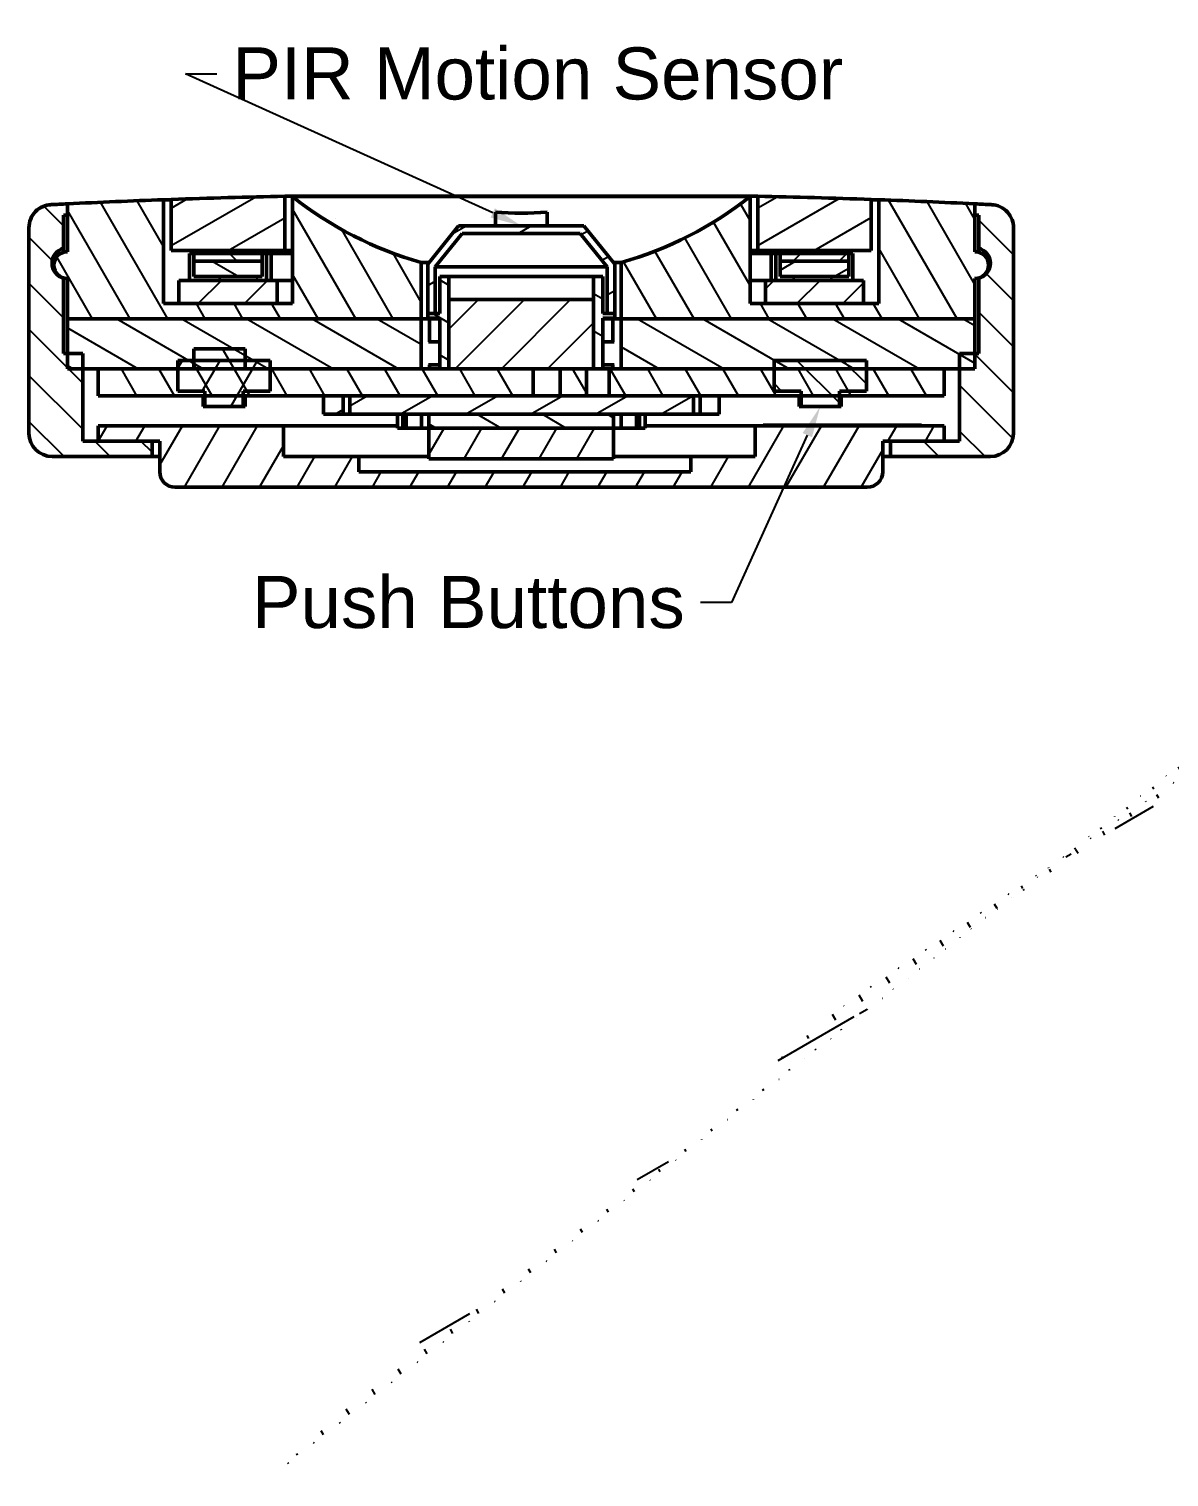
# Model space of a CAD drawing. Header units: inches. Extents: x 0.9 to 14.9, y -1.6 to 10.6.
# Drawn here: x 6.18 to 10.55, y -1.57 to 3.99 of the extents above; entities that cross this region are included whole.
import ezdxf
from ezdxf import colors
from ezdxf.entities.mleader import LeaderData, LeaderLine
from ezdxf.math import Vec2, Vec3

# ---------------------------------------------------------------- set-up
doc = ezdxf.new("R2010")
doc.units = ezdxf.units.IN
doc.header["$LTSCALE"] = 0.75
doc.header["$MEASUREMENT"] = 0
for name, color, linetype, lineweight in [('Annotations', 7, 'Continuous', 25), ('Hatching', 7, 'Continuous', 25), ('Visible', 7, 'Continuous', 50)]:
    doc.layers.add(name, color=color, linetype=linetype, lineweight=lineweight)
doc.styles.get("Standard").update_dxf_attribs({"font": 'arial.ttf'})

msp = doc.modelspace()

# ---------------------------------------------------------------- hatches: boundary and pattern name
at = {"layer": 'Hatching'}
h = msp.add_hatch(dxfattribs=at)
h.set_pattern_fill('ANSI31', color=256, angle=90, style=0)
edge = h.paths.add_edge_path(flags=0)
edge.add_line((14.8366, 3.9328), (14.8366, 3.8283))
edge.add_ellipse((14.8262, 3.7755), major_axis=(0.0295, 0.0512), ratio=0.578093, start_angle=0, end_angle=30.4117, ccw=False)
edge.add_ellipse((14.8262, 3.7755), major_axis=(0.0295, 0.0512), ratio=0.578093, start_angle=-120.6333, end_angle=0, ccw=False)
edge.add_line((14.8366, 3.7348), (14.8366, 3.4983))
edge.add_line((14.8366, 3.4983), (14.8262, 3.4923))
edge.add_line((14.8262, 3.4923), (14.7844, 3.4682))
edge.add_line((14.7844, 3.4682), (14.7844, 3.4199))
edge.add_line((14.7844, 3.4199), (14.7844, 3.193))
edge.add_line((14.7844, 3.193), (14.7427, 3.169))
edge.add_line((14.7427, 3.169), (14.5965, 3.0848))
edge.add_line((14.5965, 3.0848), (14.5965, 3.0365))
edge.add_line((14.5965, 3.0365), (14.8679, 3.1928))
edge.add_ellipse((14.8679, 3.2653), major_axis=(0.0442, 0.0768), ratio=0.578093, start_angle=224.8892, end_angle=314.8892)
edge.add_line((14.9306, 3.3013), (14.9306, 3.9471))
edge.add_spline(control_points=[(14.9306, 3.9471), (14.9306, 3.9556), (14.9293, 3.9633), (14.9239, 3.9771), (14.9196, 3.9828), (14.9135, 3.987), (14.9128, 3.9874), (14.9121, 3.9878)], knot_values=[-0.22865, -0.22865, -0.22865, -0.22865, -0.17579, -0.17579, -0.117193, -0.117193, -0.110223, -0.110223, -0.110223, -0.110223], degree=3, periodic=0)
edge.add_spline(control_points=[(14.9121, 3.9878), (14.907, 3.9908), (14.9011, 3.9922), (14.8873, 3.9917), (14.8793, 3.9894), (14.8711, 3.9852)], knot_values=[-0.110223, -0.110223, -0.110223, -0.110223, -0.058597, -0.058597, 0, 0, 0, 0], degree=3, periodic=0)
edge.add_ellipse((13.8058, -20.737), major_axis=(-14.7352, -25.5881), ratio=0.5780931, start_angle=221.96453, end_angle=222.08805)
edge.add_line((14.8262, 3.9619), (14.8262, 3.9268))
edge.add_line((14.8262, 3.9268), (14.8366, 3.9328))
edge = h.paths.add_edge_path(flags=0)
edge.add_line((12.352, 2.3975), (12.352, 2.502))
edge.add_line((12.352, 2.502), (12.3624, 2.508))
edge.add_line((12.3624, 2.508), (12.3624, 2.5432))
edge.add_ellipse((13.3828, -20.9806), major_axis=(-14.7352, -25.5881), ratio=0.5780931, start_angle=227.69037, end_angle=227.81388)
edge.add_spline(control_points=[(12.3175, 2.5147), (12.3101, 2.51), (12.3029, 2.5039), (12.2886, 2.4887), (12.2818, 2.4794), (12.2704, 2.4594), (12.2658, 2.4488), (12.2596, 2.4278), (12.258, 2.4176), (12.258, 2.4081)], knot_values=[-0.22865, -0.22865, -0.22865, -0.22865, -0.17579, -0.17579, -0.117193, -0.117193, -0.058597, -0.058597, 0, 0, 0, 0], degree=3, periodic=0)
edge.add_line((12.258, 2.4081), (12.258, 1.7623))
edge.add_ellipse((12.3207, 1.7984), major_axis=(-0.0442, -0.0768), ratio=0.578093, start_angle=314.8892, end_angle=360)
edge.add_ellipse((12.3207, 1.7984), major_axis=(-0.0442, -0.0768), ratio=0.578093, start_angle=0, end_angle=44.8892)
edge.add_line((12.3207, 1.726), (12.5921, 1.8823))
edge.add_line((12.5921, 1.8823), (12.5921, 1.9306))
edge.add_line((12.5921, 1.9306), (12.5291, 1.8943))
edge.add_line((12.5291, 1.8943), (12.5117, 1.8843))
edge.add_line((12.5117, 1.8843), (12.4459, 1.8464))
edge.add_line((12.4459, 1.8464), (12.4042, 1.8223))
edge.add_line((12.4042, 1.8223), (12.4042, 2.0493))
edge.add_line((12.4042, 2.0493), (12.4042, 2.0975))
edge.add_line((12.4042, 2.0975), (12.3624, 2.0735))
edge.add_line((12.3624, 2.0735), (12.352, 2.0675))
edge.add_line((12.352, 2.0675), (12.352, 2.304))
edge.add_ellipse((12.3624, 2.3568), major_axis=(-0.0295, -0.0512), ratio=0.578093, start_angle=0, end_angle=30.4117, ccw=False)
edge.add_ellipse((12.3624, 2.3568), major_axis=(-0.0295, -0.0512), ratio=0.578093, start_angle=239.3667, end_angle=360, ccw=False)
h = msp.add_hatch(dxfattribs=at)
h.set_pattern_fill('ANSI31', color=256, angle=75, style=0)
edge = h.paths.add_edge_path(flags=0)
edge.add_ellipse((13.5943, 4.1806), major_axis=(-0.7053, -1.2248), ratio=0.578093, start_angle=60.648, end_angle=83.3165, ccw=False)
edge.add_line((13.8657, 3.2248), (13.8657, 3.0478))
edge.add_line((13.8657, 3.0478), (13.9385, 3.0897))
edge.add_line((13.9385, 3.0897), (14.7423, 3.5526))
edge.add_line((14.7423, 3.5526), (14.8262, 3.6009))
edge.add_line((14.8262, 3.6009), (14.8262, 3.7273))
edge.add_ellipse((14.8262, 3.7695), major_axis=(0.0258, 0.0448), ratio=0.578093, start_angle=224.8892, end_angle=360)
edge.add_ellipse((14.8262, 3.7695), major_axis=(0.0258, 0.0448), ratio=0.578093, start_angle=360, end_angle=404.8892)
edge.add_line((14.8262, 3.8118), (14.8262, 3.9268))
edge.add_line((14.8262, 3.9268), (14.8262, 3.9619))
edge.add_ellipse((13.8058, -20.737), major_axis=(-14.7352, -25.5881), ratio=0.5780931, start_angle=222.08804, end_angle=222.8049)
edge.add_line((14.5652, 3.8245), (14.5652, 3.4989))
edge.add_line((14.5652, 3.4989), (14.5234, 3.4748))
edge.add_line((14.5234, 3.4748), (14.2572, 3.3215))
edge.add_line((14.2572, 3.3215), (14.2155, 3.2975))
edge.add_line((14.2155, 3.2975), (14.2155, 3.633))
edge = h.paths.add_edge_path(flags=0)
edge.add_line((12.3624, 2.1821), (12.6577, 2.3522))
edge.add_line((12.6577, 2.3522), (12.7787, 2.4218))
edge.add_line((12.7787, 2.4218), (12.7974, 2.4326))
edge.add_line((12.7974, 2.4326), (13.2836, 2.7126))
edge.add_line((13.2836, 2.7126), (13.3229, 2.7352))
edge.add_line((13.3229, 2.7352), (13.3229, 2.9122))
edge.add_ellipse((13.5943, 4.1806), major_axis=(-0.7053, -1.2248), ratio=0.578093, start_angle=6.4619, end_angle=29.1304, ccw=False)
edge.add_line((12.9731, 2.9176), (12.9731, 2.5821))
edge.add_line((12.9731, 2.5821), (12.9314, 2.558))
edge.add_line((12.9314, 2.558), (12.7555, 2.4567))
edge.add_line((12.7555, 2.4567), (12.7368, 2.446))
edge.add_line((12.7368, 2.446), (12.6652, 2.4047))
edge.add_line((12.6652, 2.4047), (12.6234, 2.3807))
edge.add_line((12.6234, 2.3807), (12.6234, 2.7063))
edge.add_ellipse((13.3828, -20.9806), major_axis=(-14.7352, -25.5881), ratio=0.5780931, start_angle=226.97351, end_angle=227.69037)
edge.add_line((12.3624, 2.5432), (12.3624, 2.508))
edge.add_line((12.3624, 2.508), (12.3624, 2.393))
edge.add_ellipse((12.3624, 2.3507), major_axis=(-0.0258, -0.0448), ratio=0.578093, start_angle=224.8892, end_angle=360)
edge.add_ellipse((12.3624, 2.3507), major_axis=(-0.0258, -0.0448), ratio=0.578093, start_angle=360, end_angle=404.8892)
edge.add_line((12.3624, 2.3085), (12.3624, 2.1821))
h = msp.add_hatch(dxfattribs=at)
h.set_pattern_fill('ANSI31', color=256, angle=-15, style=0)
edge = h.paths.add_edge_path(flags=0)
edge.add_line((14.5443, 3.6534), (14.5443, 3.8134))
edge.add_ellipse((13.8058, -20.737), major_axis=(-14.7352, -25.5881), ratio=0.5780931, start_angle=222.86223, end_angle=223.70768)
edge.add_line((14.2363, 3.646), (14.2363, 3.4761))
edge.add_line((14.2363, 3.4761), (14.5443, 3.6534))
edge = h.paths.add_edge_path(flags=0)
edge.add_line((12.6443, 2.7192), (12.6443, 2.5593))
edge.add_line((12.6443, 2.5593), (12.9523, 2.7366))
edge.add_line((12.9523, 2.7366), (12.9523, 2.9066))
edge.add_ellipse((13.3828, -20.9806), major_axis=(-14.7352, -25.5881), ratio=0.5780931, start_angle=226.07073, end_angle=226.91618)
h = msp.add_hatch(dxfattribs=at)
h.set_pattern_fill('ANSI31', color=256, angle=75, style=0)
edge = h.paths.add_edge_path(flags=0)
edge.add_ellipse((8.0667, 4.4557), major_axis=(0.8784, -1.1072), ratio=1, start_angle=337.3316, end_angle=360, ccw=False)
edge.add_line((8.4506, 3.0955), (8.4506, 2.879))
edge.add_line((8.4506, 2.879), (9.8088, 2.879))
edge.add_line((9.8088, 2.879), (9.8088, 3.0336))
edge.add_ellipse((9.8088, 3.0852), major_axis=(0, -0.0517), ratio=1, start_angle=0, end_angle=180)
edge.add_line((9.8088, 3.1369), (9.8088, 3.2776))
edge.add_line((9.8088, 3.2776), (9.8088, 3.3206))
edge.add_ellipse((8.3658, -26.1717), major_axis=(1.443, 29.4923), ratio=1, start_angle=0, end_angle=0.71685)
edge.add_line((9.4398, 3.3364), (9.4398, 2.938))
edge.add_line((9.4398, 2.938), (9.3807, 2.938))
edge.add_line((9.3807, 2.938), (9.0042, 2.938))
edge.add_line((9.0042, 2.938), (8.9452, 2.938))
edge.add_line((8.9452, 2.938), (8.9452, 3.3485))
edge = h.paths.add_edge_path(flags=0)
edge.add_line((6.3246, 2.879), (7.6829, 2.879))
edge.add_line((7.6829, 2.879), (7.6829, 3.0955))
edge.add_ellipse((8.0667, 4.4557), major_axis=(-0.3839, -1.3603), ratio=1, start_angle=-22.6684, end_angle=0, ccw=False)
edge.add_line((7.1883, 3.3485), (7.1883, 2.938))
edge.add_line((7.1883, 2.938), (7.1292, 2.938))
edge.add_line((7.1292, 2.938), (6.7527, 2.938))
edge.add_line((6.7527, 2.938), (6.6937, 2.938))
edge.add_line((6.6937, 2.938), (6.6937, 3.3364))
edge.add_ellipse((7.7676, -26.1717), major_axis=(-1.0739, 29.508), ratio=1, start_angle=0, end_angle=0.71685)
edge.add_line((6.3246, 3.3206), (6.3246, 3.2776))
edge.add_line((6.3246, 3.2776), (6.3246, 3.1369))
edge.add_ellipse((6.3246, 3.0852), major_axis=(0, 0.0517), ratio=1, start_angle=360, end_angle=540)
edge.add_line((6.3246, 3.0336), (6.3246, 2.879))
h = msp.add_hatch(dxfattribs=at)
h.set_pattern_fill('ANSI31', color=256, angle=-15, style=0)
edge = h.paths.add_edge_path(flags=0)
edge.add_line((9.4102, 3.1418), (9.4102, 3.3374))
edge.add_ellipse((8.3658, -26.1717), major_axis=(1.0444, 29.5091), ratio=1, start_angle=0, end_angle=0.84545)
edge.add_line((8.9747, 3.3496), (8.9747, 3.1418))
edge.add_line((8.9747, 3.1418), (9.4102, 3.1418))
edge = h.paths.add_edge_path(flags=0)
edge.add_line((6.7232, 3.3374), (6.7232, 3.1418))
edge.add_line((6.7232, 3.1418), (7.1587, 3.1418))
edge.add_line((7.1587, 3.1418), (7.1587, 3.3496))
edge.add_ellipse((7.7676, -26.1717), major_axis=(-0.6089, 29.5213), ratio=1, start_angle=0, end_angle=0.84545)
h = msp.add_hatch(dxfattribs=at)
h.set_pattern_fill('ANSI31', color=256, angle=90, style=0)
edge = h.paths.add_edge_path(flags=0)
edge.add_line((9.8236, 3.2776), (9.8236, 3.1498))
edge.add_ellipse((9.8088, 3.0926), major_axis=(0.0148, 0.0572), ratio=1, start_angle=208.955, end_angle=360, ccw=False)
edge.add_line((9.8236, 3.0354), (9.8236, 2.7461))
edge.add_line((9.8236, 2.7461), (9.8088, 2.7461))
edge.add_line((9.8088, 2.7461), (9.7498, 2.7461))
edge.add_line((9.7498, 2.7461), (9.7498, 2.6871))
edge.add_line((9.7498, 2.6871), (9.7498, 2.4095))
edge.add_line((9.7498, 2.4095), (9.6907, 2.4095))
edge.add_line((9.6907, 2.4095), (9.484, 2.4095))
edge.add_line((9.484, 2.4095), (9.484, 2.3504))
edge.add_line((9.484, 2.3504), (9.8679, 2.3504))
edge.add_ellipse((9.8679, 2.439), major_axis=(0, -0.0886), ratio=1, start_angle=0, end_angle=90)
edge.add_line((9.9565, 2.439), (9.9565, 3.229))
edge.add_spline(control_points=[(9.9565, 3.229), (9.9565, 3.2394), (9.9547, 3.2497), (9.9471, 3.2703), (9.941, 3.2802), (9.9255, 3.2973), (9.9161, 3.3042), (9.8952, 3.314), (9.8839, 3.3168), (9.8724, 3.3174)], knot_values=[-0.22865, -0.22865, -0.22865, -0.22865, -0.17579, -0.17579, -0.117193, -0.117193, -0.058597, -0.058597, 0, 0, 0, 0], degree=3, periodic=0)
edge.add_ellipse((8.3658, -26.1717), major_axis=(1.5066, 29.4891), ratio=1, start_angle=360, end_angle=360.12352)
edge.add_line((9.8088, 3.3206), (9.8088, 3.2776))
edge.add_line((9.8088, 3.2776), (9.8236, 3.2776))
edge = h.paths.add_edge_path(flags=0)
edge.add_line((6.3098, 3.1498), (6.3098, 3.2776))
edge.add_line((6.3098, 3.2776), (6.3246, 3.2776))
edge.add_line((6.3246, 3.2776), (6.3246, 3.3206))
edge.add_ellipse((7.7676, -26.1717), major_axis=(-1.443, 29.4923), ratio=1, start_angle=360, end_angle=360.12352)
edge.add_spline(control_points=[(6.261, 3.3174), (6.2506, 3.3169), (6.2404, 3.3145), (6.2202, 3.3059), (6.2106, 3.2994), (6.1944, 3.283), (6.188, 3.2733), (6.1792, 3.2519), (6.177, 3.2405), (6.177, 3.229)], knot_values=[-0.22865, -0.22865, -0.22865, -0.22865, -0.17579, -0.17579, -0.117193, -0.117193, -0.058597, -0.058597, 0, 0, 0, 0], degree=3, periodic=0)
edge.add_line((6.177, 3.229), (6.177, 2.439))
edge.add_ellipse((6.2655, 2.439), major_axis=(-0.0886, 0), ratio=1, start_angle=0, end_angle=90)
edge.add_line((6.2655, 2.3504), (6.6494, 2.3504))
edge.add_line((6.6494, 2.3504), (6.6494, 2.4095))
edge.add_line((6.6494, 2.4095), (6.4427, 2.4095))
edge.add_line((6.4427, 2.4095), (6.3837, 2.4095))
edge.add_line((6.3837, 2.4095), (6.3837, 2.6871))
edge.add_line((6.3837, 2.6871), (6.3837, 2.7461))
edge.add_line((6.3837, 2.7461), (6.3246, 2.7461))
edge.add_line((6.3246, 2.7461), (6.3098, 2.7461))
edge.add_line((6.3098, 2.7461), (6.3098, 3.0354))
edge.add_ellipse((6.3246, 3.0926), major_axis=(-0.0148, -0.0572), ratio=1, start_angle=208.955, end_angle=360, ccw=False)
h = msp.add_hatch(dxfattribs=at)
h.set_pattern_fill('ANSI31', color=256, angle=-15, style=0)
h.paths.add_polyline_path([(7.8261, 3.2363), (7.708, 3.0886), (7.708, 2.8997), (7.7369, 2.8997), (7.7369, 3.0785), (7.84, 3.2073), (8.2935, 3.2073), (8.3965, 3.0785), (8.3965, 2.8997), (8.4255, 2.8997), (8.4255, 3.0886), (8.3074, 3.2363)], flags=0)
h = msp.add_hatch(dxfattribs=at)
h.set_pattern_fill('ANSI31', color=256, angle=75, style=0)
h.paths.add_polyline_path([(6.7933, 3.13), (6.7933, 3.0266), (7.0886, 3.0266), (7.0886, 3.13), (7.0725, 3.13), (7.0725, 3.1004), (7.0725, 3.0414), (6.8095, 3.0414), (6.8095, 3.1004), (6.8095, 3.13)], flags=0)
h = msp.add_hatch(dxfattribs=at)
h.set_pattern_fill('ANSI31', color=256, angle=90, style=0)
h.paths.add_polyline_path([(7.0725, 3.1004), (7.0725, 3.13), (6.8095, 3.13), (6.8095, 3.1004)], flags=0)
h = msp.add_hatch(dxfattribs=at)
h.set_pattern_fill('ANSI31', color=256, angle=15, style=0)
h.paths.add_polyline_path([(9.3401, 3.0266), (9.3401, 3.13), (9.3239, 3.13), (9.3239, 3.1004), (9.3239, 3.0414), (9.061, 3.0414), (9.061, 3.1004), (9.061, 3.13), (9.0448, 3.13), (9.0448, 3.0266)], flags=0)
h = msp.add_hatch(dxfattribs=at)
h.set_pattern_fill('ANSI31', color=256, style=0)
h.paths.add_polyline_path([(9.061, 3.13), (9.061, 3.1004), (9.3239, 3.1004), (9.3239, 3.13)], flags=0)
h = msp.add_hatch(dxfattribs=at)
h.set_pattern_fill('ANSI31', color=256, angle=105, style=0)
h.paths.add_polyline_path([(6.8095, 3.1004), (6.8095, 3.0414), (7.0725, 3.0414), (7.0725, 3.1004)], flags=0)
h = msp.add_hatch(dxfattribs=at)
h.set_pattern_fill('ANSI31', color=256, angle=-15, style=0)
h.paths.add_polyline_path([(9.3239, 3.0414), (9.3239, 3.1004), (9.061, 3.1004), (9.061, 3.0414)], flags=0)
h = msp.add_hatch(dxfattribs=at)
h.set_pattern_fill('ANSI31', color=256, style=0)
h.paths.add_polyline_path([(9.3807, 2.938), (9.3807, 3.0266), (9.3401, 3.0266), (9.0448, 3.0266), (9.0042, 3.0266), (9.0042, 2.938)], flags=0)
h.paths.add_polyline_path([(6.7527, 3.0266), (6.7527, 2.938), (7.1292, 2.938), (7.1292, 3.0266), (7.0886, 3.0266), (6.7933, 3.0266)], flags=0)
h = msp.add_hatch(dxfattribs=at)
h.set_pattern_fill('ANSI31', color=256, angle=105, style=0)
h.paths.add_polyline_path([(8.3443, 3.0414), (8.3443, 2.9528), (8.3443, 2.6871), (8.3797, 2.6871), (8.3797, 2.8819), (8.4255, 2.8819), (8.4255, 2.8997), (8.3965, 2.8997), (8.3797, 2.8997), (8.3797, 3.0414)], flags=0)
h.paths.add_polyline_path([(7.7892, 2.6871), (7.7892, 2.9528), (7.7892, 3.0414), (7.7537, 3.0414), (7.7537, 2.8997), (7.7369, 2.8997), (7.708, 2.8997), (7.708, 2.8819), (7.7537, 2.8819), (7.7537, 2.6871)], flags=0)
h = msp.add_hatch(dxfattribs=at)
h.set_pattern_fill('ANSI31', color=256, style=0)
h.paths.add_polyline_path([(7.7892, 2.9528), (7.7892, 2.6871), (8.113, 2.6871), (8.2161, 2.6871), (8.3171, 2.6871), (8.3443, 2.6871), (8.3443, 2.9528)], flags=0)
h = msp.add_hatch(dxfattribs=at)
h.set_pattern_fill('ANSI31', color=256, angle=105, style=0)
h.paths.add_polyline_path([(9.8088, 2.879), (8.4506, 2.879), (8.4506, 2.6871), (9.0374, 2.6871), (9.3917, 2.6871), (9.6906, 2.6871), (9.7498, 2.6871), (9.8088, 2.6871), (9.8088, 2.7461)], flags=0)
h.paths.add_polyline_path([(7.6829, 2.879), (6.3246, 2.879), (6.3246, 2.7461), (6.3246, 2.6871), (6.3837, 2.6871), (6.4428, 2.6871), (6.749, 2.6871), (6.8098, 2.6871), (7.0072, 2.6871), (7.1033, 2.6871), (7.6829, 2.6871)], flags=0)
h = msp.add_hatch(dxfattribs=at)
h.set_pattern_fill('ANSI31', color=256, angle=75, style=0)
h.paths.add_polyline_path([(7.0072, 2.6871), (7.0072, 2.719), (7.0072, 2.7638), (6.8098, 2.7638), (6.8098, 2.719), (6.8098, 2.6871)], flags=0)
h = msp.add_hatch(dxfattribs=at)
h.set_pattern_fill('ANSI31', color=256, angle=75, style=0)
h.paths.add_polyline_path([(8.2161, 2.6871), (8.2161, 2.5837), (8.3171, 2.5837), (8.3171, 2.6871)], flags=0)
h.paths.add_polyline_path([(9.6906, 2.5837), (9.6906, 2.6871), (9.3917, 2.6871), (9.0374, 2.6871), (8.4506, 2.6871), (8.4046, 2.6871), (8.4046, 2.5837), (8.7287, 2.5837), (8.7535, 2.5837), (8.8262, 2.5837), (9.1409, 2.5837), (9.2882, 2.5837)], flags=0)
h.paths.add_polyline_path([(6.4428, 2.6871), (6.4428, 2.5837), (6.8525, 2.5837), (6.9998, 2.5837), (7.3073, 2.5837), (7.3835, 2.5837), (7.4083, 2.5837), (8.113, 2.5837), (8.113, 2.6871), (7.7892, 2.6871), (7.7537, 2.6871), (7.6829, 2.6871), (7.1033, 2.6871), (7.0072, 2.6871), (6.8098, 2.6871), (6.749, 2.6871)], flags=0)
h = msp.add_hatch(dxfattribs=at)
h.set_pattern_fill('ANSI31', color=256, angle=15, style=0)
h.paths.add_polyline_path([(7.1033, 2.6009), (7.1033, 2.6871), (7.1033, 2.719), (7.0072, 2.719), (6.8098, 2.719), (6.749, 2.719), (6.749, 2.6871), (6.749, 2.6009), (6.8525, 2.6009), (6.8525, 2.5837), (6.8525, 2.5418), (6.9998, 2.5418), (6.9998, 2.5837), (6.9998, 2.6009)], flags=0)
h = msp.add_hatch(dxfattribs=at)
h.set_pattern_fill('ANSI31', color=256, angle=90, style=0)
h.paths.add_polyline_path([(9.3917, 2.6009), (9.3917, 2.6871), (9.3917, 2.719), (9.0374, 2.719), (9.0374, 2.6871), (9.0374, 2.6009), (9.1409, 2.6009), (9.1409, 2.5837), (9.1409, 2.5418), (9.2882, 2.5418), (9.2882, 2.5837), (9.2882, 2.6009)], flags=0)
h = msp.add_hatch(dxfattribs=at)
h.set_pattern_fill('ANSI31', color=256, angle=-15, style=0)
h.paths.add_polyline_path([(8.7287, 2.5128), (8.7287, 2.5837), (8.4046, 2.5837), (8.3171, 2.5837), (8.2161, 2.5837), (8.113, 2.5837), (7.4083, 2.5837), (7.4083, 2.5128), (7.612, 2.5128), (7.6244, 2.5128), (7.6833, 2.5128), (7.7124, 2.5128), (8.4211, 2.5128), (8.4501, 2.5128), (8.509, 2.5128), (8.5214, 2.5128)], flags=0)
h.paths.add_polyline_path([(7.3073, 2.5837), (7.3073, 2.5128), (7.3835, 2.5128), (7.3835, 2.5837)], flags=0)
h.paths.add_polyline_path([(8.8262, 2.5128), (8.8262, 2.5837), (8.7535, 2.5837), (8.7535, 2.5128)], flags=0)
h = msp.add_hatch(dxfattribs=at)
h.set_pattern_fill('ANSI31', color=256, style=0)
h.paths.add_polyline_path([(7.6833, 2.5128), (7.6833, 2.4597), (7.7124, 2.4597), (7.7124, 2.5128)], flags=0)
h.paths.add_polyline_path([(7.612, 2.5128), (7.612, 2.4597), (7.6244, 2.4597), (7.6244, 2.5128)], flags=0)
h = msp.add_hatch(dxfattribs=at)
h.set_pattern_fill('ANSI31', color=256, angle=105, style=0)
h.paths.add_polyline_path([(7.7124, 2.5128), (7.7124, 2.4597), (8.4211, 2.4597), (8.4211, 2.5128)], flags=0)
h = msp.add_hatch(dxfattribs=at)
h.set_pattern_fill('ANSI31', color=256, angle=90, style=0)
h.paths.add_polyline_path([(8.4501, 2.4597), (8.4501, 2.5128), (8.4211, 2.5128), (8.4211, 2.4597)], flags=0)
h.paths.add_polyline_path([(8.5214, 2.4597), (8.5214, 2.5128), (8.509, 2.5128), (8.509, 2.4597)], flags=0)
h = msp.add_hatch(dxfattribs=at)
h.set_pattern_fill('ANSI31', color=256, angle=15, style=0)
edge = h.paths.add_edge_path(flags=0)
edge.add_line((6.4427, 2.4685), (6.4427, 2.4095))
edge.add_line((6.4427, 2.4095), (6.6494, 2.4095))
edge.add_line((6.6494, 2.4095), (6.6789, 2.4095))
edge.add_line((6.6789, 2.4095), (6.6789, 2.2914))
edge.add_ellipse((6.738, 2.2914), major_axis=(-0.0591, 0), ratio=1, start_angle=0, end_angle=90)
edge.add_line((6.738, 2.2323), (9.3955, 2.2323))
edge.add_ellipse((9.3955, 2.2914), major_axis=(0, -0.0591), ratio=1, start_angle=0, end_angle=90)
edge.add_line((9.4545, 2.2914), (9.4545, 2.4095))
edge.add_line((9.4545, 2.4095), (9.484, 2.4095))
edge.add_line((9.484, 2.4095), (9.6907, 2.4095))
edge.add_line((9.6907, 2.4095), (9.6907, 2.4685))
edge.add_line((9.6907, 2.4685), (8.9655, 2.4685))
edge.add_line((8.9655, 2.4685), (8.9655, 2.3504))
edge.add_line((8.9655, 2.3504), (8.7174, 2.3504))
edge.add_line((8.7174, 2.3504), (8.7174, 2.2914))
edge.add_line((8.7174, 2.2914), (7.4439, 2.2914))
edge.add_line((7.4439, 2.2914), (7.4439, 2.3504))
edge.add_line((7.4439, 2.3504), (7.1542, 2.3504))
edge.add_line((7.1542, 2.3504), (7.1542, 2.4685))
edge.add_line((7.1542, 2.4685), (6.4427, 2.4685))
h = msp.add_hatch(dxfattribs=at)
h.set_pattern_fill('ANSI31', color=256, angle=15, style=0)
h.paths.add_polyline_path([(7.7124, 2.4597), (7.7124, 2.3416), (8.4211, 2.3416), (8.4211, 2.4597)], flags=0)

# ---------------------------------------------------------------- linework, layer by layer
at = {"layer": 'Visible', "extrusion": (0, 1, 0)}
for p, q in [((6.7232, 3.3374, 0.945), (6.7232, 3.1418, 0.945)), ((7.1587, 3.1418, 0.945), (7.1587, 3.3496, 0.945)), ((7.1883, 3.3485, 0.945), (7.1883, 2.938, 0.945)), ((8.9452, 2.938, 0.945), (8.9452, 3.3485, 0.945)), ((8.9747, 3.3496, 0.945), (8.9747, 3.1418, 0.945)), ((9.4102, 3.1418, 0.945), (9.4102, 3.3374, 0.945)), ((6.3246, 3.2776, 0.945), (6.3246, 3.3206, 0.945)), ((6.3246, 3.3206, 0.945), (6.3246, 3.1369, 0.945)), ((6.6937, 2.938, 0.945), (6.6937, 3.3364, 0.945)), ((9.4398, 3.3364, 0.945), (9.4398, 2.938, 0.945)), ((9.8088, 3.3206, 0.945), (9.8088, 3.2776, 0.945)), ((9.8088, 3.1369, 0.945), (9.8088, 3.3206, 0.945)), ((6.177, 3.229, 0.945), (6.177, 2.439, 0.945)), ((6.3098, 3.1498, 0.945), (6.3098, 3.2776, 0.945)), ((6.3098, 3.2776, 0.945), (6.3246, 3.2776, 0.945)), ((7.8261, 3.2363, 0.945), (7.708, 3.0886, 0.945)), ((8.3074, 3.2363, 0.945), (7.8261, 3.2363, 0.945)), ((8.4255, 3.0886, 0.945), (8.3074, 3.2363, 0.945)), ((9.8088, 3.2776, 0.945), (9.8236, 3.2776, 0.945)), ((9.8236, 3.2776, 0.945), (9.8236, 3.1498, 0.945)), ((9.9565, 2.439, 0.945), (9.9565, 3.229, 0.945)), ((7.7369, 3.0785, 0.945), (7.84, 3.2073, 0.945)), ((7.84, 3.2073, 0.945), (8.2935, 3.2073, 0.945)), ((8.2935, 3.2073, 0.945), (8.3965, 3.0785, 0.945)), ((6.3098, 3.1347, 0.7679), (6.3098, 3.1498, 0.7679)), ((6.7232, 3.1418, 0.945), (7.1587, 3.1418, 0.945)), ((6.7933, 3.13, 0.945), (6.7933, 3.0266, 0.945)), ((6.8095, 3.13, 0.945), (6.7933, 3.13, 0.945)), ((7.0725, 3.13, 0.945), (6.8095, 3.13, 0.945)), ((6.8095, 3.13, 0.945), (6.8095, 3.1004, 0.945)), ((6.8095, 3.0414, 0.945), (6.8095, 3.13, 0.945)), ((7.0725, 3.1004, 0.945), (7.0725, 3.13, 0.945)), ((7.0886, 3.13, 0.945), (7.0725, 3.13, 0.945)), ((7.0725, 3.13, 0.945), (7.0725, 3.0414, 0.945)), ((7.0886, 3.13, 0.6997), (7.1066, 3.13, 0.7071)), ((7.0886, 3.0266, 0.945), (7.0886, 3.13, 0.945)), ((7.1066, 3.13, 0.7071), (7.1883, 3.13, 0.5099)), ((7.1066, 3.0266, 0.7071), (7.1066, 3.13, 0.7071)), ((8.9452, 3.13, 0.5099), (9.0269, 3.13, 0.7071)), ((8.9747, 3.1418, 0.945), (9.4102, 3.1418, 0.945)), ((9.0269, 3.13, 0.7071), (9.0448, 3.13, 0.6997)), ((9.0269, 3.0266, 0.7071), (9.0269, 3.13, 0.7071)), ((9.061, 3.13, 0.945), (9.0448, 3.13, 0.945)), ((9.0448, 3.13, 0.945), (9.0448, 3.0266, 0.945)), ((9.061, 3.13, 0.945), (9.061, 3.1004, 0.945)), ((9.3239, 3.13, 0.945), (9.061, 3.13, 0.945)), ((9.061, 3.0414, 0.945), (9.061, 3.13, 0.945)), ((9.3239, 3.1004, 0.945), (9.3239, 3.13, 0.945)), ((9.3401, 3.13, 0.945), (9.3239, 3.13, 0.945)), ((9.3239, 3.13, 0.945), (9.3239, 3.0414, 0.945)), ((9.3401, 3.0266, 0.945), (9.3401, 3.13, 0.945)), ((9.8236, 3.1498, 0.7679), (9.8236, 3.1347, 0.7679)), ((6.8095, 3.1004, 0.945), (6.8095, 3.0414, 0.945)), ((7.0725, 3.1004, 0.945), (6.8095, 3.1004, 0.945)), ((6.8095, 3.1004, 0.945), (7.0725, 3.1004, 0.945)), ((7.0725, 3.0414, 0.945), (7.0725, 3.1004, 0.945)), ((7.6829, 2.879, 0.945), (7.6829, 3.0955, 0.945)), ((7.708, 3.0886, 0.945), (7.708, 2.8997, 0.945)), ((7.7369, 2.8997, 0.945), (7.7369, 3.0785, 0.945)), ((8.3965, 3.0785, 0.945), (8.3965, 2.8997, 0.945)), ((8.4255, 2.8997, 0.945), (8.4255, 3.0886, 0.945)), ((8.4506, 3.0955, 0.945), (8.4506, 2.879, 0.945)), ((9.3239, 3.1004, 0.945), (9.061, 3.1004, 0.945)), ((9.061, 3.1004, 0.945), (9.061, 3.0414, 0.945)), ((9.061, 3.1004, 0.945), (9.3239, 3.1004, 0.945)), ((9.3239, 3.0414, 0.945), (9.3239, 3.1004, 0.945)), ((6.3098, 3.0354, 0.7679), (6.3098, 3.0357, 0.7679)), ((6.3098, 2.7461, 0.945), (6.3098, 3.0354, 0.945)), ((6.3246, 3.0336, 0.945), (6.3246, 2.879, 0.945)), ((6.7527, 3.0266, 0.945), (6.7527, 2.938, 0.945)), ((7.1292, 3.0266, 0.945), (6.7527, 3.0266, 0.945)), ((6.7933, 3.0266, 0.945), (7.0886, 3.0266, 0.945)), ((6.8095, 3.0414, 0.945), (7.0725, 3.0414, 0.945)), ((7.0725, 3.0414, 0.945), (6.8095, 3.0414, 0.945)), ((7.1292, 2.938, 0.945), (7.1292, 3.0266, 0.945)), ((7.7892, 3.0414, 0.945), (7.7537, 3.0414, 0.945)), ((7.7537, 3.0414, 0.945), (7.7537, 2.8997, 0.945)), ((7.7892, 2.6871, 0.945), (7.7892, 3.0414, 0.945)), ((8.3443, 3.0414, 0.945), (8.3443, 2.6871, 0.945)), ((8.3797, 3.0414, 0.945), (8.3443, 3.0414, 0.945)), ((8.3797, 2.8997, 0.945), (8.3797, 3.0414, 0.945)), ((9.3807, 3.0266, 0.945), (9.0042, 3.0266, 0.945)), ((9.0042, 3.0266, 0.945), (9.0042, 2.938, 0.945)), ((9.0448, 3.0266, 0.945), (9.3401, 3.0266, 0.945)), ((9.061, 3.0414, 0.945), (9.3239, 3.0414, 0.945)), ((9.3239, 3.0414, 0.945), (9.061, 3.0414, 0.945)), ((9.3807, 2.938, 0.945), (9.3807, 3.0266, 0.945)), ((9.8088, 2.879, 0.945), (9.8088, 3.0336, 0.945)), ((9.8236, 3.0357, 0.7679), (9.8236, 3.0354, 0.7679)), ((9.8236, 3.0354, 0.945), (9.8236, 2.7461, 0.945)), ((7.7892, 2.9528, 0.945), (7.7892, 2.6871, 0.945)), ((8.3443, 2.9528, 0.945), (7.7892, 2.9528, 0.945)), ((8.3443, 2.6871, 0.945), (8.3443, 2.9528, 0.945)), ((7.1883, 2.938, 0.945), (6.6937, 2.938, 0.945)), ((6.7527, 2.938, 0.945), (7.1292, 2.938, 0.945)), ((7.708, 2.8997, 0.945), (7.7369, 2.8997, 0.945)), ((7.7537, 2.8997, 0.945), (7.708, 2.8997, 0.945)), ((7.708, 2.8997, 0.945), (7.708, 2.8819, 0.945)), ((8.4255, 2.8997, 0.945), (8.3797, 2.8997, 0.945)), ((8.3965, 2.8997, 0.945), (8.4255, 2.8997, 0.945)), ((8.4255, 2.8819, 0.945), (8.4255, 2.8997, 0.945)), ((9.4398, 2.938, 0.945), (8.9452, 2.938, 0.945)), ((9.0042, 2.938, 0.945), (9.3807, 2.938, 0.945)), ((6.3246, 2.879, 0.945), (7.6829, 2.879, 0.945)), ((7.6829, 2.879, 0.945), (6.3246, 2.879, 0.945)), ((6.3246, 2.879, 0.945), (6.3246, 2.6871, 0.945)), ((7.6829, 2.6871, 0.945), (7.6829, 2.879, 0.945)), ((7.708, 2.8819, 0.945), (7.7537, 2.8819, 0.945)), ((7.7152, 2.879, 0.7909), (7.7152, 2.7904, 0.7909)), ((7.7537, 2.8819, 0.945), (7.7537, 2.6871, 0.945)), ((8.3797, 2.6871, 0.945), (8.3797, 2.8819, 0.945)), ((8.3797, 2.8819, 0.945), (8.4255, 2.8819, 0.945)), ((8.4183, 2.7904, 0.7909), (8.4183, 2.879, 0.7909)), ((8.4506, 2.879, 0.945), (9.8088, 2.879, 0.945)), ((9.8088, 2.879, 0.945), (8.4506, 2.879, 0.945)), ((8.4506, 2.879, 0.945), (8.4506, 2.6871, 0.945)), ((9.8088, 2.6871, 0.945), (9.8088, 2.879, 0.945)), ((7.7102, 2.7904, 0.8027), (7.7537, 2.7904, 0.8027)), ((8.3797, 2.7904, 0.8027), (8.4232, 2.7904, 0.8027)), ((6.3837, 2.7461, 0.945), (6.3098, 2.7461, 0.945)), ((6.3837, 2.4095, 0.945), (6.3837, 2.7461, 0.945)), ((7.0072, 2.7638, 0.945), (6.8098, 2.7638, 0.945)), ((6.8098, 2.7638, 0.945), (6.8098, 2.6871, 0.945)), ((7.0072, 2.6871, 0.945), (7.0072, 2.7638, 0.945)), ((9.8236, 2.7461, 0.945), (9.7498, 2.7461, 0.945)), ((9.7498, 2.7461, 0.945), (9.7498, 2.4095, 0.945)), ((6.3246, 2.6871, 0.945), (7.6829, 2.6871, 0.945)), ((6.4428, 2.6871, 0.945), (6.4428, 2.5837, 0.945)), ((8.113, 2.6871, 0.945), (6.4428, 2.6871, 0.945)), ((7.1033, 2.719, 0.945), (6.749, 2.719, 0.945)), ((6.749, 2.719, 0.945), (6.749, 2.6009, 0.945)), ((6.8098, 2.6871, 0.945), (7.0072, 2.6871, 0.945)), ((7.1033, 2.6009, 0.945), (7.1033, 2.719, 0.945)), ((7.7102, 2.7018, 0.8027), (7.7537, 2.7018, 0.8027)), ((7.7152, 2.7018, 0.7909), (7.7152, 2.6871, 0.7909)), ((7.7537, 2.6871, 0.945), (7.7892, 2.6871, 0.945)), ((7.7892, 2.6871, 0.945), (8.3443, 2.6871, 0.945)), ((8.113, 2.5837, 0.945), (8.113, 2.6871, 0.945)), ((8.2161, 2.6871, 0.945), (8.2161, 2.5837, 0.945)), ((8.3171, 2.6871, 0.945), (8.2161, 2.6871, 0.945)), ((8.3171, 2.5837, 0.945), (8.3171, 2.6871, 0.945)), ((8.3443, 2.6871, 0.945), (8.3797, 2.6871, 0.945)), ((8.3797, 2.7018, 0.8027), (8.4232, 2.7018, 0.8027)), ((9.6906, 2.6871, 0.945), (8.4046, 2.6871, 0.945)), ((8.4046, 2.6871, 0.945), (8.4046, 2.5837, 0.945)), ((8.4183, 2.6871, 0.7909), (8.4183, 2.7018, 0.7909)), ((8.4506, 2.6871, 0.945), (9.8088, 2.6871, 0.945)), ((9.3917, 2.719, 0.945), (9.0374, 2.719, 0.945)), ((9.0374, 2.719, 0.945), (9.0374, 2.6009, 0.945)), ((9.3917, 2.6009, 0.945), (9.3917, 2.719, 0.945)), ((9.6906, 2.5837, 0.945), (9.6906, 2.6871, 0.945)), ((6.4428, 2.5837, 0.945), (8.113, 2.5837, 0.945)), ((6.749, 2.6009, 0.945), (6.8525, 2.6009, 0.945)), ((6.8456, 2.5837, 0.9124), (6.8456, 2.5418, 0.9124)), ((6.8525, 2.6009, 0.945), (6.8525, 2.5418, 0.945)), ((6.9998, 2.5418, 0.945), (6.9998, 2.6009, 0.945)), ((6.9998, 2.6009, 0.945), (7.1033, 2.6009, 0.945)), ((7.0068, 2.5837, 0.9124), (7.0068, 2.5418, 0.9124)), ((7.3073, 2.5837, 0.945), (7.3073, 2.5128, 0.945)), ((7.3835, 2.5837, 0.945), (7.3073, 2.5837, 0.945)), ((7.3835, 2.5128, 0.945), (7.3835, 2.5837, 0.945)), ((8.7287, 2.5837, 0.945), (7.4083, 2.5837, 0.945)), ((7.4083, 2.5837, 0.945), (7.4083, 2.5128, 0.945)), ((8.2161, 2.5837, 0.945), (8.3171, 2.5837, 0.945)), ((8.4046, 2.5837, 0.945), (9.6906, 2.5837, 0.945)), ((8.7287, 2.5128, 0.945), (8.7287, 2.5837, 0.945)), ((8.8262, 2.5837, 0.945), (8.7535, 2.5837, 0.945)), ((8.7535, 2.5837, 0.945), (8.7535, 2.5128, 0.945)), ((8.8262, 2.5128, 0.945), (8.8262, 2.5837, 0.945)), ((9.0374, 2.6009, 0.945), (9.1409, 2.6009, 0.945)), ((9.134, 2.5837, 0.9124), (9.134, 2.5418, 0.9124)), ((9.1409, 2.6009, 0.945), (9.1409, 2.5418, 0.945)), ((9.2882, 2.5418, 0.945), (9.2882, 2.6009, 0.945)), ((9.2882, 2.6009, 0.945), (9.3917, 2.6009, 0.945)), ((9.2951, 2.5837, 0.9124), (9.2951, 2.5418, 0.9124)), ((6.8525, 2.5418, 0.945), (6.9998, 2.5418, 0.945)), ((7.3073, 2.5128, 0.945), (7.3835, 2.5128, 0.945)), ((7.4083, 2.5128, 0.945), (8.7287, 2.5128, 0.945)), ((7.5913, 2.5128, 0.9225), (7.5913, 2.4597, 0.9225)), ((7.612, 2.5128, 0.945), (7.612, 2.4597, 0.945)), ((7.6244, 2.5128, 0.945), (7.612, 2.5128, 0.945)), ((7.6244, 2.4597, 0.945), (7.6244, 2.5128, 0.945)), ((7.6833, 2.5128, 0.945), (7.6833, 2.4597, 0.945)), ((7.7124, 2.5128, 0.945), (7.6833, 2.5128, 0.945)), ((7.7124, 2.5128, 0.945), (7.7124, 2.4597, 0.945)), ((8.4211, 2.5128, 0.945), (7.7124, 2.5128, 0.945)), ((7.7124, 2.4597, 0.945), (7.7124, 2.5128, 0.945)), ((8.4211, 2.4597, 0.945), (8.4211, 2.5128, 0.945)), ((8.4501, 2.5128, 0.945), (8.4211, 2.5128, 0.945)), ((8.4211, 2.5128, 0.945), (8.4211, 2.4597, 0.945)), ((8.4501, 2.4597, 0.945), (8.4501, 2.5128, 0.945)), ((8.5214, 2.5128, 0.945), (8.509, 2.5128, 0.945)), ((8.509, 2.5128, 0.945), (8.509, 2.4597, 0.945)), ((8.5214, 2.4597, 0.945), (8.5214, 2.5128, 0.945)), ((8.5421, 2.5128, 0.9225), (8.5421, 2.4597, 0.9225)), ((8.7535, 2.5128, 0.945), (8.8262, 2.5128, 0.945)), ((9.1409, 2.5418, 0.945), (9.2882, 2.5418, 0.945)), ((6.4427, 2.4685, 0.945), (6.4427, 2.4095, 0.945)), ((7.1542, 2.4685, 0.945), (6.4427, 2.4685, 0.945)), ((7.1542, 2.3504, 0.945), (7.1542, 2.4685, 0.945)), ((7.3905, 2.4685, -0.0525), (7.5913, 2.4685, -0.0525)), ((7.612, 2.4597, 0.945), (7.6244, 2.4597, 0.945)), ((7.6833, 2.4597, 0.945), (7.7124, 2.4597, 0.945)), ((7.7124, 2.4597, 0.945), (8.4211, 2.4597, 0.945)), ((7.7124, 2.4597, 0.945), (7.7124, 2.3416, 0.945)), ((8.4211, 2.4597, 0.945), (7.7124, 2.4597, 0.945)), ((8.4211, 2.4597, 0.945), (8.4501, 2.4597, 0.945)), ((8.4211, 2.3416, 0.945), (8.4211, 2.4597, 0.945)), ((8.509, 2.4597, 0.945), (8.5214, 2.4597, 0.945)), ((8.5421, 2.4685, -0.0525), (8.7293, 2.4685, -0.0525)), ((9.6907, 2.4685, 0.945), (8.9655, 2.4685, 0.945)), ((8.9655, 2.4685, 0.945), (8.9655, 2.3504, 0.945)), ((9.604, 2.4701, 0.3675), (8.9958, 2.4701, 0.3675)), ((8.9958, 2.4701, 0.3675), (8.9958, 2.4685, 0.3675)), ((9.604, 2.4701, 0.3675), (9.604, 2.4685, 0.3675)), ((9.6907, 2.4095, 0.945), (9.6907, 2.4685, 0.945)), ((6.6494, 2.4095, 0.945), (6.3837, 2.4095, 0.945)), ((6.4427, 2.4095, 0.945), (6.6789, 2.4095, 0.945)), ((6.6494, 2.3504, 0.945), (6.6494, 2.4095, 0.945)), ((6.6789, 2.4095, 0.945), (6.6789, 2.2914, 0.945)), ((9.4545, 2.2914, 0.945), (9.4545, 2.4095, 0.945)), ((9.4545, 2.4095, 0.945), (9.6907, 2.4095, 0.945)), ((9.7498, 2.4095, 0.945), (9.484, 2.4095, 0.945)), ((9.484, 2.4095, 0.945), (9.484, 2.3504, 0.945)), ((6.2655, 2.3504, 0.945), (6.6494, 2.3504, 0.945)), ((7.4439, 2.3504, 0.945), (7.1542, 2.3504, 0.945)), ((7.4439, 2.2914, 0.945), (7.4439, 2.3504, 0.945)), ((7.7124, 2.3504, 0.0146), (7.6801, 2.3504, 0.0146)), ((7.7124, 2.3416, 0.945), (8.4211, 2.3416, 0.945)), ((8.4811, 2.3504, 0.0146), (8.4211, 2.3504, 0.0146)), ((8.9655, 2.3504, 0.945), (8.7174, 2.3504, 0.945)), ((8.7174, 2.3504, 0.945), (8.7174, 2.2914, 0.945)), ((9.484, 2.3504, 0.945), (9.8679, 2.3504, 0.945)), ((8.7174, 2.2914, 0.945), (7.4439, 2.2914, 0.945)), ((6.738, 2.2323, 0.945), (9.3955, 2.2323, 0.945))]:
    msp.add_line(p, q, dxfattribs=at)
at = {"layer": 'Visible'}
for centre, radius, start, end in [((7.7676, -26.1717, 0.945), 29.5276, 91.18152, 92.02698), ((8.3658, -26.1717, 0.945), 29.5276, 87.97302, 88.81848), ((7.7676, -26.1717, 0.945), 29.5276, 92.80116, 92.92468), ((7.7676, -26.1717, 0.945), 29.5276, 92.08431, 92.80116), ((8.0667, 4.4557, 0.1537), 1.1711, 265.1401, 274.8599), ((8.3658, -26.1717, 0.945), 29.5276, 87.19884, 87.91569), ((8.3658, -26.1717, 0.945), 29.5276, 87.07532, 87.19884), ((6.3246, 3.0852, 0.945), 0.0517, 90, 270), ((9.8088, 3.0852, 0.945), 0.0517, 270, 90), ((6.2655, 2.439, 0.945), 0.0886, 180, 270), ((9.8679, 2.439, 0.945), 0.0886, 270, 0), ((6.738, 2.2914, 0.945), 0.0591, 180, 270), ((9.3955, 2.2914, 0.945), 0.0591, 270, 360)]:
    msp.add_arc(centre, radius, start, end, dxfattribs=at)
at = {"layer": 'Visible', "extrusion": (0, 1, 0)}
for centre, radius, start, end in [((-8.0667, 0.945, 3.3496), 0.908, 180, 0), ((-8.0667, 0.945, 3.3485), 0.8784, 180, 0), ((-8.0667, 0.945, 3.1418), 0.908, 345.3479, 0), ((-8.0667, 0.945, 3.1418), 0.908, 180, 194.6521), ((-8.0667, 0.945, 3.0785), 0.3298, 180, 0), ((-8.0667, 0.945, 2.879), 0.3839, 324.6254, 0), ((-8.0667, 0.945, 2.879), 0.3839, 336.3256, 0), ((-8.0667, 0.945, 2.879), 0.3839, 180, 215.3746), ((-8.0667, 0.945, 2.879), 0.3839, 180, 203.6744), ((-7.3959, 0.9876, 2.5128), 0.0443, 253.7389, 286.2611), ((-8.7411, 0.9876, 2.5128), 0.0443, 253.7389, 286.2611), ((-7.3905, 0.1838, 2.4685), 0.2362, 270, 0), ((-8.7293, 0.1838, 2.4685), 0.2362, 180, 270), ((-7.6801, 0.2509, 2.3504), 0.2362, 270, 0), ((-8.4811, 0.2509, 2.3504), 0.2362, 180, 270)]:
    msp.add_arc(centre, radius, start, end, dxfattribs=at)
at = {"layer": 'Visible', "extrusion": (3.44509e-16, 2.584e-22, -1)}
msp.add_arc((-8.0667, 4.4557, -0.945), 1.4134, 285.7588, 308.4273, dxfattribs=at)
at = {"layer": 'Visible', "extrusion": (3.44509e-16, -2.58387e-22, -1)}
msp.add_arc((-8.0667, 4.4557, -0.945), 1.4134, 231.5727, 254.2412, dxfattribs=at)
at = {"layer": 'Visible', "extrusion": (0, -1, 0)}
for centre, radius, start, end in [((8.0667, 0.945, -3.3364), 1.373, 180, 191.904), ((8.0667, 0.945, -3.3364), 1.373, 348.096, 0), ((8.0667, 0.945, -3.0955), 0.3839, 180, 203.0194), ((8.0667, 0.945, -3.0955), 0.3839, 336.9806, 0), ((8.0667, 0.945, -3.0266), 0.9375, 180, 200.445), ((8.0667, 0.945, -3.0414), 0.2776, 180, 0), ((8.0667, 0.945, -3.0266), 0.9375, 339.555, 0), ((8.3609, 0.9528, -2.6871), 0.0445, 295.1087, 349.9434), ((7.5913, 0.9432, -2.4597), 0.0207, 270, 355.0282), ((7.6539, 0.9432, -2.4597), 0.0295, 183.4912, 356.5088), ((8.4796, 0.9432, -2.4597), 0.0295, 183.4912, 356.5088), ((8.5421, 0.9432, -2.4597), 0.0207, 184.9718, 270), ((7.0628, -0.0589, -2.3504), 0.4134, 180, 201.7868), ((9.0707, -0.0589, -2.3504), 0.4134, 338.2132, 0)]:
    msp.add_arc(centre, radius, start, end, dxfattribs=at)
at = {"layer": 'Visible', "extrusion": (1, -8.09183e-15, -4.76479e-15)}
msp.add_arc((4.4557, 0.945, 7.9675), 1.4099, 210.1259, 214.1441, dxfattribs=at)
at = {"layer": 'Visible', "extrusion": (1.22465e-16, 0, -1)}
msp.add_arc((-8.0667, 4.4557, -0.1537), 1.1711, 265.1401, 274.8599, dxfattribs=at)
at = {"layer": 'Visible', "extrusion": (-1, 8.092e-15, 4.76453e-15)}
msp.add_arc((-4.4557, 0.945, -7.9675), 1.4099, 325.8559, 329.8741, dxfattribs=at)
at = {"layer": 'Visible', "extrusion": (-1, 0, -1.22465e-16)}
msp.add_arc((-4.4557, 0.945, -8.1659), 1.4099, 325.8559, 329.8741, dxfattribs=at)
at = {"layer": 'Visible', "extrusion": (1, 0, 1.22465e-16)}
msp.add_arc((4.4557, 0.945, 8.1659), 1.4099, 210.1259, 214.1441, dxfattribs=at)
at = {"layer": 'Visible', "extrusion": (1.83697e-16, -1.70862e-22, -1)}
msp.add_arc((-6.3246, 3.0926, -0.945), 0.0591, 284.4775, 75.5225, dxfattribs=at)
at = {"layer": 'Visible', "extrusion": (3.06162e-16, 1.70862e-22, -1)}
msp.add_arc((-9.8088, 3.0926, -0.945), 0.0591, 104.4775, 255.5225, dxfattribs=at)
at = {"layer": 'Visible', "extrusion": (-5.27356e-16, -1, -6.45825e-32)}
for centre, start, end in [((6.9262, 0.9124, -2.5418), 156.0705, 180), ((6.9262, 0.9124, -2.5418), 0, 23.9295), ((9.2145, 0.9124, -2.5418), 0, 23.9295)]:
    msp.add_arc(centre, 0.0806, start, end, dxfattribs=at)
at = {"layer": 'Visible', "extrusion": (-5.27356e-16, -1, -8.92344e-32)}
msp.add_arc((9.2145, 0.9124, -2.5418), 0.0806, 156.0705, 180, dxfattribs=at)
at = {"layer": 'Visible'}
for points in [[(6.261, 3.3174, 0.945), (6.2506, 3.3169, 0.945), (6.2404, 3.3145, 0.945), (6.2202, 3.3059, 0.945), (6.2106, 3.2994, 0.945), (6.1944, 3.283, 0.945), (6.188, 3.2733, 0.945), (6.1792, 3.2519, 0.945), (6.177, 3.2405, 0.945), (6.177, 3.229, 0.945)], [(9.9565, 3.229, 0.945), (9.9565, 3.2394, 0.945), (9.9547, 3.2497, 0.945), (9.9471, 3.2703, 0.945), (9.941, 3.2802, 0.945), (9.9255, 3.2973, 0.945), (9.9161, 3.3042, 0.945), (9.8952, 3.314, 0.945), (9.8839, 3.3168, 0.945), (9.8724, 3.3174, 0.945)]]:
    msp.add_open_spline(points, degree=3, knots=[-0.2286498, -0.2286498, -0.2286498, -0.2286498, -0.17579, -0.17579, -0.1171933, -0.1171933, -0.0585967, -0.0585967, 0, 0, 0, 0], dxfattribs=at)

# ---------------------------------------------------------------- leaders
at = {"layer": 'Annotations'}
ml = msp.add_multileader_mtext('Standard', dxfattribs=at)
ml.set_content('PIR Motion Sensor', color=256)
ml.set_leader_properties()
ml.build(insert=Vec2(0, 0))
ml.multileader.update_dxf_attribs({"dogleg_length": 0.12, "arrow_head_size": 0.12})
ctx = ml.context
ctx.base_point, ctx.char_height, ctx.arrow_head_size, ctx.landing_gap_size, ctx.plane_origin = Vec3(6.8979, 3.8196), 0.2, 0.12, 0.06, Vec3(8.2935, 8.4124)
notes = []
notes.append((ctx, [(0, (1, 1, 0), (6.7779, 3.8196), (1, 0), 0.12, [(0, [(8.0667, 3.2363)], 0, [])])]))
ctx.mtext.insert, ctx.mtext.flow_direction = Vec3(6.9579, 3.9213), 5
ml = msp.add_multileader_mtext('Standard', dxfattribs=at)
ml.set_content('Push Buttons', color=256)
ml.set_leader_properties()
ml.build(insert=Vec2(0, 0))
ml.multileader.update_dxf_attribs({"dogleg_length": 0.12, "arrow_head_size": 0.12})
ctx = ml.context
ctx.base_point, ctx.char_height, ctx.arrow_head_size, ctx.landing_gap_size, ctx.plane_origin = Vec3(7.005, 1.7898), 0.2, 0.12, 0.06, Vec3(6.9193, 2.5409)
ctx.text_align_type = 2
notes.append((ctx, [(1, (1, 1, 0), (8.8746, 1.7898), (-1, 0), 0.12, [(0, [(9.2145, 2.5418)], 0, [])])]))
ctx.mtext.insert, ctx.mtext.alignment, ctx.mtext.flow_direction = Vec3(8.6946, 1.8915), 3, 5
for ctx, leaders in notes:
    for number, flags, end, landing, length, lines in leaders:
        leader = LeaderData()
        leader.index, (leader.has_last_leader_line, leader.has_dogleg_vector, leader.attachment_direction) = number, flags
        leader.last_leader_point, leader.dogleg_vector, leader.dogleg_length = Vec3(end), Vec3(landing), length
        for number, points, colour, breaks in lines:
            line = LeaderLine()
            line.index, line.vertices, line.color, line.breaks = number, Vec3.list(points), colors.encode_raw_color(colour), breaks
            leader.lines.append(line)
        ctx.leaders.append(leader)

doc.saveas('drawing.dxf')
